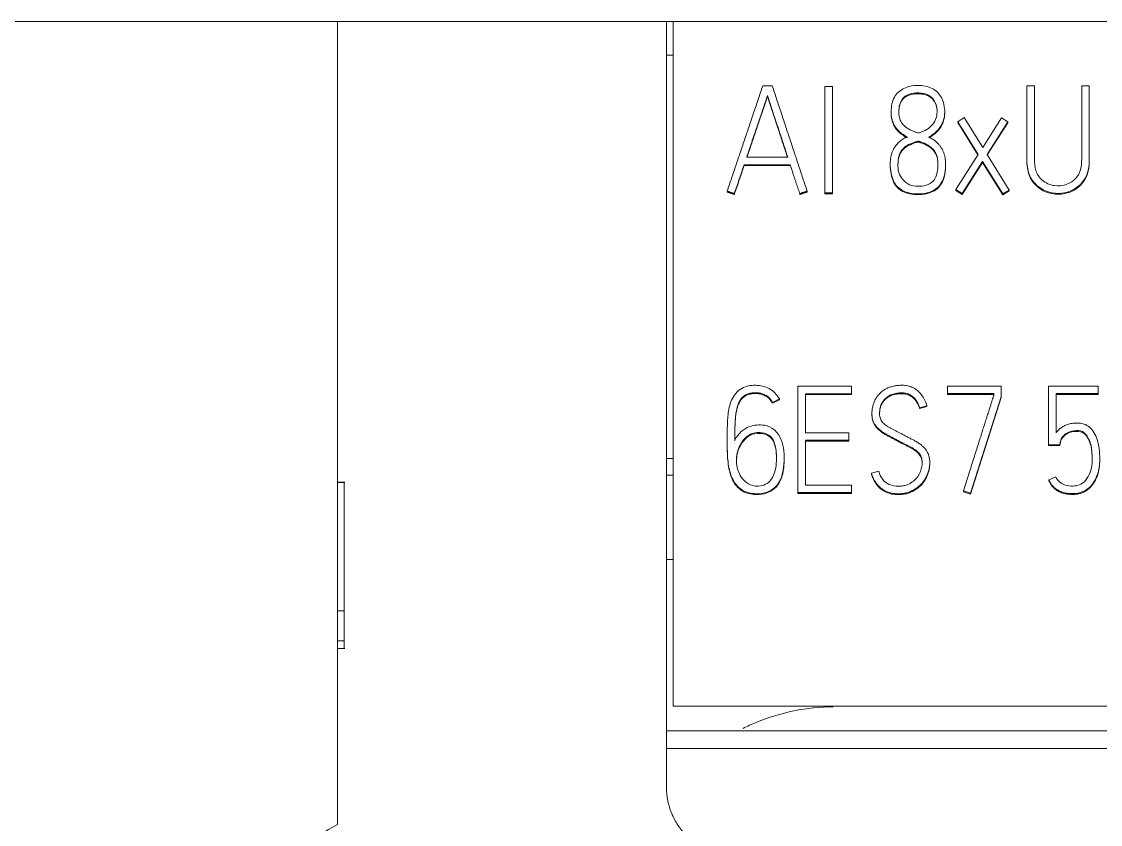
# Model space of a CAD drawing. Header units: millimetres. Extents: x 4137 to 6698, y 1400 to 3585.
# Drawn here: x 5454.75 to 5470.81, y 3360.83 to 3372.78 of the extents above; entities that cross this region are included whole.
import ezdxf

# ---------------------------------------------------------------- set-up
doc = ezdxf.new("R2010")
doc.units = ezdxf.units.MM
doc.layers.add('000-PI-Oprema', color=30, linetype='Continuous', lineweight=5)

msp = doc.modelspace()

# ---------------------------------------------------------------- linework, layer by layer
at = {"layer": '000-PI-Oprema', "color": 0, "linetype": 'ByBlock', "lineweight": 0}
for p, q in [((5459.448, 3372.778), (5454.548, 3372.778)), ((5464.348, 3372.778), (5459.448, 3372.778)), ((5464.448, 3372.778), (5464.348, 3372.778)), ((5489.248, 3372.778), (5464.448, 3372.778)), ((5464.448, 3362.595), (5464.448, 3372.778)), ((5464.448, 3372.278), (5464.348, 3372.278)), ((5470.527, 3371.82), (5470.527, 3371.807)), ((5465.851, 3371.679), (5465.851, 3371.666)), ((5470.527, 3371.586), (5470.527, 3371.565)), ((5467.691, 3371.433), (5467.691, 3371.421)), ((5468.488, 3371.42), (5468.488, 3371.433)), ((5470.527, 3371.38), (5470.527, 3371.393)), ((5468.776, 3371.349), (5468.681, 3371.289)), ((5468.681, 3371.289), (5468.681, 3371.277)), ((5468.681, 3371.289), (5468.987, 3370.803)), ((5468.681, 3371.277), (5468.983, 3370.796)), ((5469.054, 3370.906), (5468.776, 3371.349)), ((5469.333, 3371.344), (5469.054, 3370.906)), ((5469.118, 3370.803), (5469.426, 3371.285)), ((5469.122, 3370.796), (5469.426, 3371.272)), ((5469.426, 3371.285), (5469.333, 3371.344)), ((5469.426, 3371.285), (5469.426, 3371.272)), ((5469.71, 3371.195), (5469.71, 3371.183)), ((5470.527, 3371.135), (5470.527, 3371.122)), ((5468.987, 3370.803), (5468.654, 3370.279)), ((5469.449, 3370.272), (5469.118, 3370.803)), ((5469.709, 3370.776), (5469.709, 3370.763)), ((5465.503, 3370.649), (5465.503, 3370.636)), ((5466.189, 3370.649), (5466.189, 3370.636)), ((5467.678, 3370.659), (5467.678, 3370.646)), ((5468.501, 3370.644), (5468.501, 3370.656)), ((5468.75, 3370.219), (5469.051, 3370.697)), ((5468.75, 3370.207), (5469.051, 3370.684)), ((5469.051, 3370.697), (5469.353, 3370.215)), ((5469.051, 3370.697), (5469.051, 3370.684)), ((5469.051, 3370.684), (5469.353, 3370.202)), ((5468.654, 3370.279), (5468.654, 3370.266)), ((5468.654, 3370.279), (5468.75, 3370.219)), ((5469.353, 3370.215), (5469.449, 3370.272)), ((5469.449, 3370.272), (5469.449, 3370.26)), ((5465.25, 3370.255), (5465.25, 3370.242)), ((5465.357, 3370.219), (5465.357, 3370.207)), ((5466.331, 3370.207), (5466.329, 3370.213)), ((5466.331, 3370.219), (5466.331, 3370.207)), ((5466.44, 3370.255), (5466.44, 3370.242)), ((5466.706, 3370.23), (5466.706, 3370.218)), ((5466.817, 3370.23), (5466.817, 3370.218)), ((5468.654, 3370.266), (5468.75, 3370.207)), ((5468.75, 3370.219), (5468.75, 3370.207)), ((5469.353, 3370.202), (5469.449, 3370.26)), ((5469.353, 3370.215), (5469.353, 3370.202)), ((5466.304, 3367.354), (5466.304, 3365.771)), ((5467.101, 3367.354), (5466.304, 3367.354)), ((5466.415, 3366.661), (5466.415, 3367.242)), ((5466.415, 3367.242), (5467.101, 3367.242)), ((5466.415, 3367.229), (5467.101, 3367.229)), ((5467.101, 3367.242), (5467.101, 3367.354)), ((5467.101, 3367.242), (5467.101, 3367.229)), ((5468.53, 3367.356), (5468.53, 3367.244)), ((5469.329, 3367.356), (5468.53, 3367.356)), ((5468.53, 3367.244), (5468.53, 3367.231)), ((5468.53, 3367.244), (5469.218, 3367.244)), ((5468.53, 3367.231), (5469.218, 3367.231)), ((5469.218, 3367.244), (5469.218, 3367.213)), ((5469.329, 3367.195), (5469.329, 3367.356)), ((5470.035, 3367.354), (5470.773, 3367.354)), ((5470.035, 3366.482), (5470.035, 3367.354)), ((5470.145, 3367.244), (5470.145, 3366.658)), ((5470.773, 3367.244), (5470.145, 3367.244)), ((5470.773, 3367.231), (5470.145, 3367.231)), ((5470.773, 3367.354), (5470.773, 3367.244)), ((5470.773, 3367.244), (5470.773, 3367.231)), ((5466.027, 3367.165), (5465.925, 3367.112)), ((5466.027, 3367.152), (5465.925, 3367.099)), ((5465.925, 3367.112), (5465.925, 3367.099)), ((5466.027, 3367.165), (5466.027, 3367.152)), ((5468.224, 3367.063), (5468.115, 3367.033)), ((5468.224, 3367.063), (5468.224, 3367.051)), ((5468.874, 3365.76), (5469.329, 3367.195)), ((5468.874, 3365.748), (5469.329, 3367.183)), ((5469.329, 3367.195), (5469.329, 3367.183)), ((5467.405, 3366.943), (5467.405, 3366.93)), ((5468.224, 3367.051), (5468.115, 3367.02)), ((5468.115, 3367.033), (5468.115, 3367.02)), ((5467.059, 3366.661), (5466.415, 3366.661)), ((5467.059, 3366.551), (5467.059, 3366.661)), ((5465.25, 3366.569), (5465.25, 3366.556)), ((5466.415, 3365.881), (5466.415, 3366.551)), ((5466.415, 3366.551), (5467.059, 3366.551)), ((5466.415, 3366.538), (5467.059, 3366.538)), ((5467.059, 3366.551), (5467.059, 3366.538)), ((5470.035, 3366.482), (5470.035, 3366.47)), ((5470.203, 3366.482), (5470.035, 3366.482)), ((5470.203, 3366.47), (5470.035, 3366.47)), ((5470.203, 3366.482), (5470.203, 3366.47)), ((5464.348, 3366.278), (5464.448, 3366.278)), ((5466.098, 3366.267), (5466.098, 3366.279)), ((5470.796, 3366.264), (5470.796, 3366.277)), ((5468.266, 3366.205), (5468.266, 3366.218)), ((5464.448, 3366.028), (5464.348, 3366.028)), ((5467.398, 3366.06), (5467.507, 3366.09)), ((5467.398, 3366.06), (5467.398, 3366.047)), ((5470.039, 3365.961), (5470.141, 3366.007)), ((5470.039, 3365.961), (5470.039, 3365.948)), ((5459.56, 3365.928), (5459.448, 3365.928)), ((5459.56, 3365.922), (5459.448, 3365.922)), ((5467.101, 3365.881), (5466.415, 3365.881)), ((5467.101, 3365.771), (5467.101, 3365.881)), ((5468.767, 3365.796), (5468.767, 3365.783)), ((5468.767, 3365.796), (5468.874, 3365.76)), ((5468.767, 3365.783), (5468.874, 3365.748)), ((5466.304, 3365.771), (5466.304, 3365.759)), ((5466.304, 3365.771), (5467.101, 3365.771)), ((5466.304, 3365.759), (5467.101, 3365.759)), ((5467.101, 3365.771), (5467.101, 3365.759)), ((5468.874, 3365.76), (5468.874, 3365.748)), ((5464.448, 3364.773), (5464.348, 3364.773)), ((5459.548, 3364.013), (5459.448, 3364.013)), ((5459.548, 3364.013), (5459.548, 3363.563)), ((5459.548, 3363.563), (5459.448, 3363.563)), ((5459.448, 3363.453), (5459.56, 3363.453)), ((5459.448, 3363.45), (5459.56, 3363.45)), ((5489.248, 3362.595), (5464.448, 3362.595)), ((5489.348, 3362.227), (5464.348, 3362.227)), ((5464.348, 3361.964), (5464.348, 3361.378)), ((5489.348, 3361.964), (5464.348, 3361.964))]:
    msp.add_line(p, q, dxfattribs=at)
for points, knots in [([(5459.448, 3372.778), (5459.448, 3371.693), (5459.448, 3368.088), (5459.448, 3364.106), (5459.448, 3361.208), (5459.448, 3360.834)], [0, 0, 0, 0, 0.272684, 0.906013, 1, 1, 1, 1]), ([(5459.448, 3372.778), (5459.448, 3371.693), (5459.448, 3368.088), (5459.448, 3364.106), (5459.448, 3361.208), (5459.448, 3360.834)], [0, 0, 0, 0, 0.272684, 0.906013, 1, 1, 1, 1]), ([(5464.348, 3372.778), (5464.348, 3371.693), (5464.348, 3368.09), (5464.348, 3364.485), (5464.348, 3361.964)], [0, 0, 0, 0, 0.301146, 1, 1, 1, 1]), ([(5467.929, 3371.062), (5467.919, 3371.067), (5467.9, 3371.078), (5467.872, 3371.096), (5467.844, 3371.115), (5467.816, 3371.137), (5467.791, 3371.162), (5467.767, 3371.19), (5467.745, 3371.221), (5467.727, 3371.256), (5467.711, 3371.294), (5467.699, 3371.336), (5467.692, 3371.382), (5467.69, 3371.455), (5467.697, 3371.548), (5467.733, 3371.652), (5467.796, 3371.733), (5467.879, 3371.789), (5467.979, 3371.822), (5468.089, 3371.832), (5468.2, 3371.822), (5468.301, 3371.788), (5468.384, 3371.731), (5468.446, 3371.648), (5468.481, 3371.542), (5468.491, 3371.44), (5468.483, 3371.35), (5468.462, 3371.28), (5468.426, 3371.214), (5468.378, 3371.154), (5468.319, 3371.102), (5468.274, 3371.073), (5468.25, 3371.06)], [0, 0, 0, 0, 0.014556, 0.029567, 0.045073, 0.06094, 0.077119, 0.093748, 0.110887, 0.128668, 0.147296, 0.166948, 0.187898, 0.210413, 0.266348, 0.314631, 0.359149, 0.40325, 0.449199, 0.499993, 0.551851, 0.598383, 0.642757, 0.687636, 0.736493, 0.793087, 0.826472, 0.85944, 0.893283, 0.927929, 0.963171, 1, 1, 1, 1]), ([(5468.089, 3371.122), (5468.094, 3371.121), (5468.113, 3371.122), (5468.148, 3371.141), (5468.216, 3371.161), (5468.292, 3371.226), (5468.362, 3371.315), (5468.38, 3371.435), (5468.367, 3371.567), (5468.278, 3371.685), (5468.163, 3371.713), (5468.077, 3371.718), (5468, 3371.711), (5467.918, 3371.683), (5467.849, 3371.627), (5467.811, 3371.537), (5467.803, 3371.451), (5467.807, 3371.366), (5467.831, 3371.292), (5467.878, 3371.231), (5467.932, 3371.19), (5467.973, 3371.166), (5468.013, 3371.149), (5468.039, 3371.138), (5468.066, 3371.13), (5468.08, 3371.123), (5468.089, 3371.122)], [0, 0, 0, 0, 0.007812, 0.03125, 0.0625, 0.125, 0.1875, 0.25, 0.3125, 0.40625, 0.46875, 0.5, 0.546875, 0.59375, 0.640625, 0.6875, 0.75, 0.78125, 0.828125, 0.875, 0.90625, 0.9375, 0.953125, 0.976562, 0.984375, 1, 1, 1, 1]), ([(5469.711, 3371.82), (5469.711, 3371.75), (5469.71, 3371.593), (5469.711, 3371.353), (5469.71, 3371.115), (5469.712, 3370.898), (5469.705, 3370.692), (5469.735, 3370.479), (5469.878, 3370.304), (5470.072, 3370.218), (5470.269, 3370.219), (5470.445, 3370.288), (5470.568, 3370.413), (5470.639, 3370.576), (5470.641, 3370.765), (5470.64, 3370.996), (5470.64, 3371.267), (5470.64, 3371.532), (5470.64, 3371.718), (5470.64, 3371.805), (5470.64, 3371.82)], [0, 0, 0, 0, 0.056588, 0.12618, 0.193845, 0.248988, 0.301001, 0.361119, 0.417663, 0.475034, 0.525525, 0.571601, 0.623134, 0.662261, 0.7114, 0.774249, 0.84962, 0.929927, 0.98784, 1, 1, 1, 1]), ([(5470.527, 3371.82), (5470.527, 3371.777), (5470.527, 3371.678), (5470.527, 3371.51), (5470.527, 3371.289), (5470.527, 3371.032), (5470.529, 3370.778), (5470.524, 3370.556), (5470.42, 3370.411), (5470.28, 3370.339), (5470.109, 3370.324), (5469.935, 3370.399), (5469.828, 3370.561), (5469.823, 3370.732), (5469.824, 3370.909), (5469.824, 3371.116), (5469.824, 3371.37), (5469.824, 3371.612), (5469.824, 3371.765), (5469.824, 3371.82)], [0, 0, 0, 0, 0.037912, 0.088194, 0.15005, 0.235584, 0.316728, 0.37904, 0.427403, 0.467304, 0.515197, 0.575318, 0.625401, 0.679015, 0.724908, 0.783705, 0.863784, 0.951314, 1, 1, 1, 1]), ([(5465.851, 3371.679), (5465.849, 3371.67), (5465.841, 3371.649), (5465.828, 3371.609), (5465.81, 3371.555), (5465.788, 3371.49), (5465.763, 3371.416), (5465.735, 3371.334), (5465.705, 3371.247), (5465.673, 3371.153), (5465.64, 3371.056), (5465.607, 3370.957), (5465.574, 3370.859), (5465.552, 3370.793), (5465.541, 3370.761)], [0, 0, 0, 0, 0.027278, 0.070772, 0.130481, 0.202611, 0.283368, 0.372754, 0.469089, 0.570695, 0.677572, 0.786406, 0.893882, 1, 1, 1, 1]), ([(5465.851, 3371.666), (5465.849, 3371.658), (5465.841, 3371.636), (5465.828, 3371.596), (5465.81, 3371.542), (5465.788, 3371.477), (5465.763, 3371.403), (5465.735, 3371.322), (5465.705, 3371.234), (5465.673, 3371.141), (5465.64, 3371.044), (5465.607, 3370.945), (5465.575, 3370.85), (5465.555, 3370.789), (5465.545, 3370.761)], [0, 0, 0, 0, 0.027661, 0.071766, 0.132313, 0.205456, 0.287346, 0.377986, 0.475674, 0.578706, 0.687084, 0.797446, 0.90643, 1, 1, 1, 1]), ([(5466.151, 3370.761), (5466.141, 3370.793), (5466.119, 3370.859), (5466.087, 3370.958), (5466.055, 3371.056), (5466.023, 3371.153), (5465.992, 3371.247), (5465.963, 3371.334), (5465.936, 3371.416), (5465.912, 3371.49), (5465.891, 3371.555), (5465.874, 3371.609), (5465.861, 3371.649), (5465.854, 3371.67), (5465.851, 3371.679)], [0, 0, 0, 0, 0.106064, 0.213567, 0.322511, 0.429491, 0.5311, 0.627338, 0.716604, 0.797292, 0.869405, 0.929132, 0.972664, 1, 1, 1, 1]), ([(5466.147, 3370.761), (5466.138, 3370.789), (5466.118, 3370.85), (5466.087, 3370.945), (5466.055, 3371.044), (5466.023, 3371.141), (5465.992, 3371.234), (5465.963, 3371.322), (5465.936, 3371.403), (5465.912, 3371.477), (5465.891, 3371.542), (5465.874, 3371.596), (5465.861, 3371.636), (5465.854, 3371.658), (5465.851, 3371.666)], [0, 0, 0, 0, 0.093515, 0.202527, 0.313001, 0.421482, 0.524517, 0.622107, 0.712625, 0.794447, 0.867572, 0.928138, 0.97228, 1, 1, 1, 1]), ([(5468.375, 3371.432), (5468.375, 3371.467), (5468.364, 3371.558), (5468.278, 3371.673), (5468.163, 3371.701), (5468.077, 3371.705), (5468, 3371.699), (5467.918, 3371.671), (5467.849, 3371.614), (5467.811, 3371.525), (5467.805, 3371.46), (5467.805, 3371.423)], [0, 0, 0, 0, 0.114744, 0.30519, 0.432154, 0.495636, 0.590859, 0.686082, 0.781305, 0.876528, 1, 1, 1, 1]), ([(5467.929, 3371.05), (5467.919, 3371.055), (5467.9, 3371.065), (5467.872, 3371.083), (5467.844, 3371.102), (5467.816, 3371.124), (5467.791, 3371.149), (5467.767, 3371.177), (5467.745, 3371.209), (5467.727, 3371.243), (5467.711, 3371.281), (5467.699, 3371.323), (5467.692, 3371.369), (5467.691, 3371.403), (5467.691, 3371.421), (5467.691, 3371.423)], [0, 0, 0, 0, 0.068397, 0.138937, 0.211797, 0.286356, 0.362379, 0.440519, 0.521055, 0.604608, 0.692141, 0.784485, 0.882929, 0.988726, 1, 1, 1, 1]), ([(5468.488, 3371.423), (5468.488, 3371.419), (5468.488, 3371.39), (5468.483, 3371.338), (5468.462, 3371.267), (5468.426, 3371.201), (5468.378, 3371.141), (5468.319, 3371.089), (5468.274, 3371.06), (5468.25, 3371.048)], [0, 0, 0, 0, 0.025577, 0.182798, 0.338056, 0.497434, 0.660595, 0.826558, 1, 1, 1, 1]), ([(5469.709, 3370.763), (5469.709, 3370.738), (5469.711, 3370.639), (5469.735, 3370.467), (5469.878, 3370.291), (5470.072, 3370.206), (5470.269, 3370.206), (5470.445, 3370.275), (5470.568, 3370.401), (5470.639, 3370.563), (5470.641, 3370.753), (5470.64, 3370.984), (5470.64, 3371.192), (5470.64, 3371.322), (5470.64, 3371.359)], [0, 0, 0, 0, 0.033223, 0.13371, 0.228223, 0.324119, 0.408514, 0.48553, 0.571667, 0.637068, 0.719204, 0.824256, 0.950238, 1, 1, 1, 1]), ([(5468.25, 3371.06), (5468.26, 3371.055), (5468.28, 3371.045), (5468.31, 3371.027), (5468.34, 3371.007), (5468.369, 3370.984), (5468.396, 3370.956), (5468.421, 3370.926), (5468.444, 3370.892), (5468.463, 3370.854), (5468.48, 3370.812), (5468.492, 3370.766), (5468.5, 3370.715), (5468.503, 3370.633), (5468.495, 3370.527), (5468.461, 3370.409), (5468.399, 3370.318), (5468.312, 3370.257), (5468.206, 3370.221), (5468.089, 3370.212), (5467.972, 3370.221), (5467.866, 3370.257), (5467.78, 3370.318), (5467.718, 3370.41), (5467.684, 3370.529), (5467.676, 3370.635), (5467.679, 3370.717), (5467.686, 3370.768), (5467.698, 3370.813), (5467.714, 3370.854), (5467.732, 3370.892), (5467.754, 3370.926), (5467.778, 3370.957), (5467.805, 3370.984), (5467.834, 3371.008), (5467.865, 3371.028), (5467.896, 3371.047), (5467.918, 3371.058), (5467.929, 3371.062)], [0, 0, 0, 0, 0.013971, 0.028402, 0.043336, 0.058719, 0.0746, 0.091138, 0.108303, 0.126121, 0.144793, 0.164595, 0.185892, 0.208937, 0.268471, 0.31829, 0.36183, 0.40395, 0.448807, 0.499659, 0.550001, 0.594568, 0.636606, 0.68023, 0.730342, 0.790387, 0.813379, 0.834502, 0.85399, 0.872294, 0.889768, 0.906584, 0.922873, 0.938755, 0.95442, 0.969879, 0.985049, 1, 1, 1, 1]), ([(5468.097, 3371), (5468.094, 3371), (5468.089, 3371.001), (5468.074, 3370.994), (5468.045, 3370.99), (5468.002, 3370.968), (5467.939, 3370.946), (5467.86, 3370.889), (5467.799, 3370.786), (5467.79, 3370.662), (5467.794, 3370.53), (5467.86, 3370.423), (5467.96, 3370.339), (5468.09, 3370.323), (5468.216, 3370.335), (5468.323, 3370.394), (5468.37, 3370.491), (5468.384, 3370.574), (5468.389, 3370.647), (5468.387, 3370.714), (5468.375, 3370.776), (5468.35, 3370.834), (5468.316, 3370.881), (5468.276, 3370.915), (5468.241, 3370.939), (5468.214, 3370.954), (5468.188, 3370.966), (5468.163, 3370.976), (5468.144, 3370.984), (5468.127, 3370.99), (5468.111, 3370.995), (5468.102, 3370.999), (5468.097, 3371)], [0, 0, 0, 0, 0.003906, 0.007812, 0.023438, 0.046875, 0.078125, 0.125, 0.1875, 0.25, 0.3125, 0.375, 0.4375, 0.5, 0.5625, 0.625, 0.671875, 0.71875, 0.75, 0.78125, 0.820312, 0.84375, 0.875, 0.90625, 0.921875, 0.9375, 0.953125, 0.964844, 0.976562, 0.984375, 0.992188, 1, 1, 1, 1]), ([(5468.097, 3370.987), (5468.094, 3370.988), (5468.089, 3370.988), (5468.074, 3370.982), (5468.045, 3370.978), (5468.002, 3370.955), (5467.939, 3370.933), (5467.86, 3370.876), (5467.799, 3370.774), (5467.792, 3370.685), (5467.792, 3370.636), (5467.792, 3370.63)], [0, 0, 0, 0, 0.015104, 0.030208, 0.090623, 0.181247, 0.302078, 0.483325, 0.724988, 0.966651, 1, 1, 1, 1]), ([(5468.388, 3370.644), (5468.388, 3370.662), (5468.386, 3370.705), (5468.375, 3370.764), (5468.35, 3370.821), (5468.316, 3370.869), (5468.276, 3370.903), (5468.241, 3370.926), (5468.214, 3370.941), (5468.188, 3370.954), (5468.163, 3370.964), (5468.144, 3370.971), (5468.127, 3370.977), (5468.111, 3370.982), (5468.102, 3370.986), (5468.097, 3370.987)], [0, 0, 0, 0, 0.106174, 0.265786, 0.361553, 0.489242, 0.616932, 0.680776, 0.744621, 0.808466, 0.856349, 0.904233, 0.936155, 0.968078, 1, 1, 1, 1]), ([(5466.331, 3370.219), (5466.327, 3370.233), (5466.318, 3370.26), (5466.304, 3370.302), (5466.289, 3370.344), (5466.274, 3370.387), (5466.259, 3370.431), (5466.243, 3370.48), (5466.225, 3370.533), (5466.207, 3370.59), (5466.195, 3370.629), (5466.189, 3370.649)], [0, 0, 0, 0, 0.091427, 0.189007, 0.292759, 0.387174, 0.491688, 0.606301, 0.72982, 0.861052, 1, 1, 1, 1]), ([(5468.501, 3370.642), (5468.501, 3370.597), (5468.494, 3370.512), (5468.461, 3370.396), (5468.399, 3370.306), (5468.312, 3370.244), (5468.206, 3370.209), (5468.089, 3370.199), (5467.972, 3370.209), (5467.866, 3370.244), (5467.78, 3370.306), (5467.718, 3370.397), (5467.684, 3370.514), (5467.678, 3370.599), (5467.678, 3370.644)], [0, 0, 0, 0, 0.098032, 0.184613, 0.260281, 0.333482, 0.411438, 0.499815, 0.587305, 0.664757, 0.737815, 0.813629, 0.90072, 1, 1, 1, 1]), ([(5465.363, 3366.555), (5465.389, 3366.603), (5465.45, 3366.68), (5465.568, 3366.757), (5465.691, 3366.779), (5465.819, 3366.778), (5465.967, 3366.715), (5466.064, 3366.565), (5466.099, 3366.383), (5466.1, 3366.202), (5466.074, 3366.019), (5465.988, 3365.848), (5465.821, 3365.756), (5465.635, 3365.747), (5465.447, 3365.8), (5465.31, 3365.977), (5465.259, 3366.206), (5465.249, 3366.453), (5465.25, 3366.698), (5465.259, 3366.93), (5465.298, 3367.154), (5465.448, 3367.343), (5465.672, 3367.381), (5465.889, 3367.335), (5465.986, 3367.234), (5466.027, 3367.165)], [0, 0, 0, 0, 0.03564, 0.067865, 0.092923, 0.119268, 0.154068, 0.197126, 0.234707, 0.279879, 0.320329, 0.360962, 0.405677, 0.442102, 0.485709, 0.532505, 0.586175, 0.644312, 0.701767, 0.753421, 0.803151, 0.856352, 0.904259, 0.950465, 1, 1, 1, 1]), ([(5465.925, 3367.112), (5465.917, 3367.127), (5465.899, 3367.156), (5465.865, 3367.192), (5465.823, 3367.221), (5465.776, 3367.242), (5465.725, 3367.255), (5465.667, 3367.258), (5465.607, 3367.254), (5465.549, 3367.239), (5465.501, 3367.212), (5465.462, 3367.174), (5465.431, 3367.127), (5465.408, 3367.07), (5465.39, 3367.005), (5465.377, 3366.932), (5465.37, 3366.849), (5465.366, 3366.759), (5465.364, 3366.66), (5465.363, 3366.591), (5465.363, 3366.555)], [0, 0, 0, 0, 0.043481, 0.085549, 0.127923, 0.170971, 0.214845, 0.260884, 0.317917, 0.367656, 0.41257, 0.456833, 0.503792, 0.555243, 0.612421, 0.675966, 0.746378, 0.823872, 0.908402, 1, 1, 1, 1]), ([(5465.925, 3367.099), (5465.917, 3367.114), (5465.899, 3367.143), (5465.865, 3367.18), (5465.823, 3367.208), (5465.776, 3367.229), (5465.725, 3367.242), (5465.667, 3367.246), (5465.607, 3367.242), (5465.549, 3367.226), (5465.501, 3367.199), (5465.462, 3367.161), (5465.431, 3367.114), (5465.408, 3367.058), (5465.39, 3366.993), (5465.377, 3366.919), (5465.37, 3366.837), (5465.366, 3366.746), (5465.364, 3366.647), (5465.363, 3366.578), (5465.363, 3366.542)], [0, 0, 0, 0, 0.043481, 0.085549, 0.127923, 0.170971, 0.214845, 0.260884, 0.317917, 0.367656, 0.41257, 0.456833, 0.503792, 0.555243, 0.612421, 0.675966, 0.746378, 0.823872, 0.908402, 1, 1, 1, 1]), ([(5468.115, 3367.033), (5468.113, 3367.04), (5468.108, 3367.055), (5468.099, 3367.078), (5468.087, 3367.102), (5468.074, 3367.128), (5468.057, 3367.152), (5468.038, 3367.175), (5468.015, 3367.197), (5467.989, 3367.216), (5467.961, 3367.233), (5467.928, 3367.246), (5467.892, 3367.253), (5467.857, 3367.255), (5467.824, 3367.254), (5467.792, 3367.251), (5467.757, 3367.246), (5467.719, 3367.238), (5467.682, 3367.224), (5467.646, 3367.205), (5467.612, 3367.179), (5467.581, 3367.147), (5467.554, 3367.108), (5467.532, 3367.06), (5467.52, 3367.003), (5467.517, 3366.95), (5467.52, 3366.904), (5467.529, 3366.871), (5467.544, 3366.842), (5467.564, 3366.815), (5467.588, 3366.791), (5467.617, 3366.769), (5467.649, 3366.748), (5467.684, 3366.727), (5467.723, 3366.707), (5467.763, 3366.687), (5467.806, 3366.666), (5467.851, 3366.642), (5467.897, 3366.617), (5467.947, 3366.591), (5467.996, 3366.567), (5468.044, 3366.543), (5468.089, 3366.515), (5468.131, 3366.485), (5468.169, 3366.453), (5468.201, 3366.416), (5468.23, 3366.375), (5468.251, 3366.328), (5468.263, 3366.275), (5468.267, 3366.219), (5468.263, 3366.161), (5468.253, 3366.104), (5468.235, 3366.048), (5468.21, 3365.995), (5468.179, 3365.945), (5468.142, 3365.899), (5468.099, 3365.858), (5468.049, 3365.823), (5467.994, 3365.793), (5467.933, 3365.77), (5467.867, 3365.756), (5467.789, 3365.752), (5467.704, 3365.759), (5467.618, 3365.785), (5467.542, 3365.829), (5467.479, 3365.891), (5467.43, 3365.969), (5467.407, 3366.028), (5467.398, 3366.06)], [0, 0, 0, 0, 0.006902, 0.014527, 0.0229, 0.03171, 0.040697, 0.049939, 0.059406, 0.069126, 0.079243, 0.089792, 0.100957, 0.11302, 0.121351, 0.131067, 0.142193, 0.154038, 0.166072, 0.178522, 0.191399, 0.204849, 0.219214, 0.234859, 0.25249, 0.272668, 0.283841, 0.294211, 0.304173, 0.314215, 0.324636, 0.335605, 0.347264, 0.35967, 0.372854, 0.386723, 0.401163, 0.416176, 0.433071, 0.449927, 0.466747, 0.483271, 0.499286, 0.514866, 0.530063, 0.545048, 0.560066, 0.575472, 0.591898, 0.609868, 0.627376, 0.645005, 0.66302, 0.681094, 0.698922, 0.71679, 0.734853, 0.753306, 0.772468, 0.792214, 0.812556, 0.833938, 0.86301, 0.889874, 0.915888, 0.942166, 0.969784, 1, 1, 1, 1]), ([(5467.507, 3366.09), (5467.516, 3366.046), (5467.556, 3365.964), (5467.663, 3365.878), (5467.773, 3365.863), (5467.858, 3365.868), (5467.914, 3365.88), (5467.963, 3365.901), (5468.005, 3365.927), (5468.042, 3365.957), (5468.073, 3365.99), (5468.099, 3366.027), (5468.12, 3366.065), (5468.134, 3366.105), (5468.145, 3366.145), (5468.151, 3366.182), (5468.154, 3366.221), (5468.151, 3366.26), (5468.141, 3366.299), (5468.124, 3366.332), (5468.101, 3366.361), (5468.074, 3366.388), (5468.043, 3366.413), (5468.008, 3366.435), (5467.969, 3366.457), (5467.928, 3366.477), (5467.885, 3366.497), (5467.84, 3366.52), (5467.795, 3366.544), (5467.748, 3366.57), (5467.701, 3366.595), (5467.655, 3366.618), (5467.61, 3366.642), (5467.568, 3366.669), (5467.529, 3366.697), (5467.494, 3366.728), (5467.464, 3366.762), (5467.438, 3366.799), (5467.418, 3366.841), (5467.407, 3366.889), (5467.404, 3366.943), (5467.407, 3367.002), (5467.418, 3367.061), (5467.436, 3367.116), (5467.46, 3367.167), (5467.49, 3367.212), (5467.526, 3367.253), (5467.568, 3367.287), (5467.615, 3367.316), (5467.668, 3367.339), (5467.726, 3367.355), (5467.788, 3367.365), (5467.859, 3367.369), (5467.937, 3367.362), (5468.016, 3367.335), (5468.086, 3367.29), (5468.145, 3367.228), (5468.192, 3367.152), (5468.214, 3367.094), (5468.224, 3367.063)], [0, 0, 0, 0, 0.042395, 0.079774, 0.121236, 0.140075, 0.157254, 0.173247, 0.188397, 0.202796, 0.216711, 0.230265, 0.243508, 0.256652, 0.269293, 0.280934, 0.291684, 0.304893, 0.316879, 0.328106, 0.339273, 0.350814, 0.362909, 0.375637, 0.388999, 0.403044, 0.417696, 0.432849, 0.448511, 0.464937, 0.481153, 0.497163, 0.51278, 0.527863, 0.542482, 0.556645, 0.570443, 0.584077, 0.597961, 0.612786, 0.629037, 0.64828, 0.666584, 0.684253, 0.701354, 0.717933, 0.734308, 0.750738, 0.767515, 0.784992, 0.803232, 0.822275, 0.842375, 0.868294, 0.892965, 0.917787, 0.943448, 0.970498, 1, 1, 1, 1]), ([(5468.115, 3367.02), (5468.113, 3367.027), (5468.108, 3367.042), (5468.099, 3367.065), (5468.087, 3367.09), (5468.074, 3367.115), (5468.057, 3367.139), (5468.038, 3367.162), (5468.015, 3367.184), (5467.989, 3367.203), (5467.961, 3367.22), (5467.928, 3367.233), (5467.892, 3367.241), (5467.857, 3367.243), (5467.824, 3367.241), (5467.792, 3367.238), (5467.757, 3367.234), (5467.719, 3367.226), (5467.682, 3367.211), (5467.646, 3367.192), (5467.612, 3367.167), (5467.581, 3367.134), (5467.554, 3367.095), (5467.532, 3367.048), (5467.521, 3366.993), (5467.518, 3366.955), (5467.518, 3366.935)], [0, 0, 0, 0, 0.025535, 0.053746, 0.084726, 0.117324, 0.150572, 0.184768, 0.219795, 0.255756, 0.293187, 0.332218, 0.373527, 0.418158, 0.448979, 0.484928, 0.526094, 0.569916, 0.614442, 0.660505, 0.708148, 0.757909, 0.811058, 0.868941, 0.934177, 1, 1, 1, 1]), ([(5469.218, 3367.213), (5469.217, 3367.21), (5469.213, 3367.2), (5469.206, 3367.178), (5469.194, 3367.143), (5469.18, 3367.099), (5469.163, 3367.044), (5469.143, 3366.982), (5469.121, 3366.912), (5469.097, 3366.836), (5469.071, 3366.755), (5469.044, 3366.671), (5469.017, 3366.585), (5468.976, 3366.455), (5468.919, 3366.276), (5468.845, 3366.042), (5468.794, 3365.88), (5468.767, 3365.796)], [0, 0, 0, 0, 0.006664, 0.022274, 0.046836, 0.07897, 0.117297, 0.161819, 0.211415, 0.264968, 0.322476, 0.382404, 0.443215, 0.50491, 0.65714, 0.82217, 1, 1, 1, 1]), ([(5468.153, 3366.207), (5468.153, 3366.221), (5468.151, 3366.248), (5468.141, 3366.286), (5468.124, 3366.319), (5468.101, 3366.349), (5468.074, 3366.376), (5468.043, 3366.4), (5468.008, 3366.423), (5467.969, 3366.444), (5467.928, 3366.464), (5467.885, 3366.485), (5467.84, 3366.507), (5467.795, 3366.531), (5467.748, 3366.557), (5467.701, 3366.582), (5467.655, 3366.606), (5467.61, 3366.63), (5467.568, 3366.656), (5467.529, 3366.684), (5467.494, 3366.715), (5467.464, 3366.749), (5467.438, 3366.786), (5467.418, 3366.828), (5467.407, 3366.876), (5467.405, 3366.913), (5467.405, 3366.934), (5467.405, 3366.937)], [0, 0, 0, 0, 0.037363, 0.072654, 0.105707, 0.138586, 0.172568, 0.20818, 0.245654, 0.284995, 0.326348, 0.369486, 0.414101, 0.460216, 0.508578, 0.556324, 0.603462, 0.649443, 0.693851, 0.736893, 0.778592, 0.819218, 0.85936, 0.900239, 0.943889, 0.991738, 1, 1, 1, 1]), ([(5470.145, 3366.658), (5470.15, 3366.665), (5470.16, 3366.678), (5470.176, 3366.696), (5470.194, 3366.714), (5470.214, 3366.731), (5470.237, 3366.747), (5470.261, 3366.761), (5470.288, 3366.774), (5470.317, 3366.785), (5470.349, 3366.794), (5470.384, 3366.801), (5470.421, 3366.805), (5470.48, 3366.807), (5470.56, 3366.797), (5470.648, 3366.747), (5470.715, 3366.664), (5470.763, 3366.555), (5470.791, 3366.42), (5470.797, 3366.296), (5470.794, 3366.194), (5470.784, 3366.122), (5470.767, 3366.056), (5470.745, 3365.996), (5470.717, 3365.941), (5470.685, 3365.893), (5470.648, 3365.852), (5470.606, 3365.817), (5470.559, 3365.79), (5470.508, 3365.77), (5470.454, 3365.758), (5470.411, 3365.755), (5470.377, 3365.756), (5470.353, 3365.757), (5470.324, 3365.759), (5470.293, 3365.763), (5470.26, 3365.77), (5470.226, 3365.781), (5470.191, 3365.796), (5470.157, 3365.816), (5470.123, 3365.842), (5470.091, 3365.874), (5470.062, 3365.914), (5470.047, 3365.944), (5470.039, 3365.961)], [0, 0, 0, 0, 0.010575, 0.021534, 0.032937, 0.044729, 0.056875, 0.069452, 0.0826, 0.096505, 0.111279, 0.126985, 0.143702, 0.161538, 0.205913, 0.248141, 0.293825, 0.346182, 0.40699, 0.478261, 0.512629, 0.544859, 0.575282, 0.604004, 0.631084, 0.6569, 0.681684, 0.705765, 0.729734, 0.753772, 0.778045, 0.803118, 0.812005, 0.822876, 0.835737, 0.849942, 0.864952, 0.880894, 0.897668, 0.915306, 0.934053, 0.954105, 0.975931, 1, 1, 1, 1]), ([(5465.734, 3366.665), (5465.685, 3366.667), (5465.593, 3366.649), (5465.466, 3366.537), (5465.396, 3366.387), (5465.381, 3366.201), (5465.422, 3366.04), (5465.529, 3365.912), (5465.685, 3365.846), (5465.886, 3365.898), (5465.97, 3366.081), (5465.988, 3366.264), (5465.982, 3366.446), (5465.912, 3366.632), (5465.783, 3366.663), (5465.734, 3366.665)], [0, 0, 0, 0, 0.0625, 0.125, 0.21875, 0.28125, 0.375, 0.4375, 0.5, 0.59375, 0.6875, 0.75, 0.84375, 0.9375, 1, 1, 1, 1]), ([(5465.734, 3366.652), (5465.685, 3366.654), (5465.593, 3366.637), (5465.466, 3366.524), (5465.401, 3366.383), (5465.389, 3366.277), (5465.389, 3366.241)], [0, 0, 0, 0, 0.232842, 0.465685, 0.814948, 1, 1, 1, 1]), ([(5465.985, 3366.279), (5465.985, 3366.331), (5465.976, 3366.451), (5465.912, 3366.619), (5465.783, 3366.65), (5465.734, 3366.652)], [0, 0, 0, 0, 0.310868, 0.724347, 1, 1, 1, 1]), ([(5470.141, 3366.007), (5470.157, 3365.973), (5470.195, 3365.923), (5470.288, 3365.872), (5470.389, 3365.864), (5470.499, 3365.879), (5470.596, 3365.952), (5470.658, 3366.07), (5470.689, 3366.215), (5470.683, 3366.379), (5470.655, 3366.546), (5470.56, 3366.693), (5470.408, 3366.699), (5470.295, 3366.662), (5470.219, 3366.578), (5470.204, 3366.519), (5470.203, 3366.482)], [0, 0, 0, 0, 0.059022, 0.110017, 0.175174, 0.228533, 0.294979, 0.374406, 0.452147, 0.547151, 0.653629, 0.744768, 0.81483, 0.893356, 0.941956, 1, 1, 1, 1]), ([(5470.685, 3366.26), (5470.685, 3366.293), (5470.679, 3366.389), (5470.655, 3366.533), (5470.56, 3366.68), (5470.408, 3366.686), (5470.295, 3366.65), (5470.219, 3366.566), (5470.204, 3366.506), (5470.203, 3366.47)], [0, 0, 0, 0, 0.110862, 0.319923, 0.498869, 0.636431, 0.790612, 0.886035, 1, 1, 1, 1]), ([(5466.098, 3366.268), (5466.098, 3366.24), (5466.095, 3366.152), (5466.074, 3366.006), (5465.988, 3365.835), (5465.821, 3365.744), (5465.635, 3365.734), (5465.447, 3365.787), (5465.31, 3365.964), (5465.259, 3366.193), (5465.251, 3366.395), (5465.25, 3366.518), (5465.25, 3366.556)], [0, 0, 0, 0, 0.047379, 0.146039, 0.245143, 0.354204, 0.443047, 0.549405, 0.663541, 0.794443, 0.936242, 1, 1, 1, 1]), ([(5470.796, 3366.264), (5470.796, 3366.261), (5470.796, 3366.233), (5470.794, 3366.181), (5470.784, 3366.109), (5470.767, 3366.043), (5470.745, 3365.983), (5470.717, 3365.929), (5470.685, 3365.881), (5470.648, 3365.839), (5470.606, 3365.804), (5470.559, 3365.777), (5470.508, 3365.757), (5470.454, 3365.746), (5470.411, 3365.743), (5470.377, 3365.744), (5470.353, 3365.745), (5470.324, 3365.746), (5470.293, 3365.75), (5470.26, 3365.757), (5470.226, 3365.768), (5470.191, 3365.783), (5470.157, 3365.804), (5470.123, 3365.829), (5470.091, 3365.861), (5470.062, 3365.901), (5470.047, 3365.932), (5470.039, 3365.948)], [0, 0, 0, 0, 0.006507, 0.07195, 0.133322, 0.191255, 0.245946, 0.297513, 0.346671, 0.393864, 0.439719, 0.485361, 0.531134, 0.577354, 0.625098, 0.642021, 0.662722, 0.687212, 0.714261, 0.742843, 0.773199, 0.80514, 0.838725, 0.874425, 0.912607, 0.954167, 1, 1, 1, 1]), ([(5468.266, 3366.207), (5468.266, 3366.207), (5468.266, 3366.187), (5468.263, 3366.148), (5468.253, 3366.091), (5468.235, 3366.035), (5468.21, 3365.982), (5468.179, 3365.932), (5468.142, 3365.886), (5468.099, 3365.845), (5468.049, 3365.81), (5467.994, 3365.78), (5467.933, 3365.757), (5467.867, 3365.744), (5467.789, 3365.739), (5467.704, 3365.746), (5467.618, 3365.772), (5467.542, 3365.817), (5467.479, 3365.878), (5467.43, 3365.956), (5467.407, 3366.016), (5467.398, 3366.047)], [0, 0, 0, 0, 0.001261, 0.046083, 0.091213, 0.137331, 0.183601, 0.229241, 0.274983, 0.321224, 0.368462, 0.417518, 0.468068, 0.520144, 0.574882, 0.649305, 0.718077, 0.784672, 0.851944, 0.922648, 1, 1, 1, 1]), ([(5459.548, 3365.928), (5459.548, 3365.928), (5459.548, 3365.916), (5459.548, 3365.866), (5459.548, 3365.774), (5459.548, 3365.632), (5459.548, 3365.422), (5459.548, 3365.194), (5459.548, 3364.97), (5459.548, 3364.775), (5459.548, 3364.643), (5459.548, 3364.549), (5459.548, 3364.46), (5459.548, 3364.374), (5459.548, 3364.288), (5459.548, 3364.208), (5459.548, 3364.111), (5459.548, 3364.021), (5459.548, 3363.96), (5459.548, 3363.925), (5459.548, 3363.904), (5459.548, 3363.893), (5459.548, 3363.889), (5459.548, 3363.9), (5459.548, 3363.941), (5459.548, 3363.984), (5459.548, 3364.009)], [0, 0, 0, 0, 0.054923, 0.109157, 0.158857, 0.213508, 0.264907, 0.320314, 0.369873, 0.418461, 0.471704, 0.5026, 0.551052, 0.617218, 0.660884, 0.691286, 0.712023, 0.730248, 0.751802, 0.781189, 0.80362, 0.828627, 0.856379, 0.904145, 0.9524, 1, 1, 1, 1]), ([(5459.548, 3363.563), (5459.548, 3363.539), (5459.548, 3363.498), (5459.548, 3363.459), (5459.548, 3363.45), (5459.548, 3363.45), (5459.548, 3363.45)], [0, 0, 0, 0, 0.351048, 0.67786, 0.983317, 1, 1, 1, 1]), ([(5466.83, 3362.582), (5466.437, 3362.582), (5465.974, 3362.487), (5465.55, 3362.295), (5465.486, 3362.263)], [0, 0, 0, 0, 0.846072, 1, 1, 1, 1]), ([(5464.348, 3361.378), (5464.348, 3361.312), (5464.354, 3361.248), (5464.374, 3361.152), (5464.382, 3361.121), (5464.401, 3361.058), (5464.412, 3361.027), (5464.449, 3360.937), (5464.48, 3360.879), (5464.533, 3360.798), (5464.553, 3360.771), (5464.594, 3360.72), (5464.616, 3360.696), (5464.685, 3360.626), (5464.735, 3360.585), (5464.817, 3360.531), (5464.846, 3360.514), (5464.904, 3360.483), (5464.963, 3360.455), (5465.024, 3360.432), (5465.071, 3360.418), (5465.087, 3360.413), (5465.119, 3360.405), (5465.135, 3360.402), (5465.216, 3360.385), (5465.281, 3360.378), (5465.348, 3360.378)], [0, 0, 0, 0, 0.125, 0.125, 0.1875, 0.1875, 0.25, 0.25, 0.375, 0.375, 0.4375, 0.4375, 0.5, 0.5, 0.625, 0.625, 0.6875, 0.6875, 0.75, 0.8125, 0.8125, 0.84375, 0.84375, 0.875, 0.875, 1, 1, 1, 1])]:
    msp.add_open_spline(points, degree=3, knots=knots, dxfattribs=at)
for points, degree in [([(5465.25, 3370.255), (5465.78, 3371.82)], 1), ([(5465.78, 3371.82), (5465.922, 3371.82)], 1), ([(5465.922, 3371.82), (5466.44, 3370.255)], 1), ([(5466.706, 3371.813), (5466.817, 3371.813)], 1), ([(5466.706, 3370.23), (5466.706, 3371.813)], 1), ([(5466.817, 3371.813), (5466.817, 3370.23)], 1), ([(5469.824, 3371.82), (5469.711, 3371.82)], 1), ([(5470.64, 3371.82), (5470.527, 3371.82)], 1), ([(5465.541, 3370.761), (5466.151, 3370.761)], 1), ([(5465.503, 3370.649), (5465.357, 3370.219)], 1), ([(5465.503, 3370.636), (5465.357, 3370.207)], 1), ([(5466.189, 3370.649), (5465.503, 3370.649)], 1), ([(5466.189, 3370.636), (5465.503, 3370.636)], 1), ([(5465.357, 3370.219), (5465.25, 3370.255)], 1), ([(5465.357, 3370.207), (5465.25, 3370.242)], 1), ([(5466.44, 3370.255), (5466.331, 3370.219)], 1), ([(5466.44, 3370.242), (5466.331, 3370.207)], 1), ([(5466.817, 3370.23), (5466.706, 3370.23)], 1), ([(5466.817, 3370.218), (5466.706, 3370.218)], 1), ([(5459.448, 3360.834), (5458.022, 3360.011), (5456.596, 3359.187), (5455.169, 3358.364)], 3)]:
    msp.add_open_spline(points, degree=degree, dxfattribs=at)

doc.saveas('drawing.dxf')
